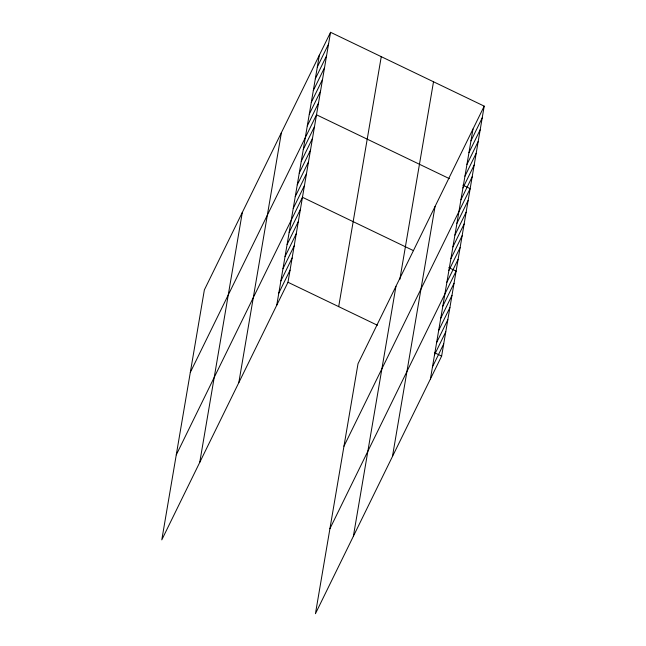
<?xml version="1.0" encoding="UTF-8"?>
<svg xmlns="http://www.w3.org/2000/svg" width="646" height="646" viewBox="0 0 646 646"><rect width="100%" height="100%" fill="white"/><g stroke="black" fill="none" stroke-linecap="round" stroke-linejoin="round"><path stroke-width="0.97" d="M199.735 462.423L242.307 212.445M238.818 382.634L281.398 132.664M276.754 305.187L319.334 55.217M330.558 32.3L204.37 289.892L161.791 539.862L287.987 282.27L330.558 32.3L484.209 106.138L441.63 356.108L315.442 613.7L358.013 363.73L484.209 106.138M338.69 306.64L381.261 56.67M353.378 536.261L395.95 286.291M399.834 279.443L433.506 81.776M392.461 456.472L435.041 206.502M430.406 379.032L472.977 129.055M317.323 67.006L328.556 44.081M315.321 78.788L326.545 55.871M313.31 90.569L324.542 67.652M311.307 102.359L322.532 79.434M309.297 114.14L320.529 91.223M307.294 125.922L318.518 103.005M190.32 372.379L316.508 114.794L449.333 178.619M303.273 149.492L314.505 126.576M301.27 161.282L312.494 138.357M299.26 173.063L310.492 150.147M297.257 184.845L308.481 161.928M295.246 196.634L306.479 173.709M293.244 208.416L304.468 185.499M176.269 454.873L302.457 197.28L413.553 250.672M289.166 232.342L300.39 209.425M287.099 244.487L298.323 221.562M285.031 256.624L296.256 233.707M282.964 268.768L294.188 245.843M280.897 280.905L292.121 257.988M278.822 293.05L290.054 270.133M470.974 140.844L482.199 117.927M468.964 152.626L480.196 129.709M466.961 164.415L478.185 141.49M464.95 176.196L476.175 153.28M462.94 187.978L474.172 165.061M460.937 199.767L472.161 176.843M343.963 446.216L470.159 188.632L462.916 185.152M456.924 223.33L468.148 200.413M454.913 235.12L466.146 212.195M452.911 246.901L464.135 223.984M450.9 258.683L462.124 235.766M448.889 270.472L460.122 247.555M446.887 282.254L458.111 259.337M329.912 528.711L456.108 271.118L448.865 267.638M442.809 306.18L454.041 283.263M440.742 318.325L451.974 295.4M438.674 330.461L449.907 307.544M436.607 342.606L447.831 319.689M434.54 354.743L445.764 331.826M432.473 366.888L443.697 343.971M287.987 282.27L377.417 325.253M434.387 352.627L441.63 356.108"/></g></svg>
